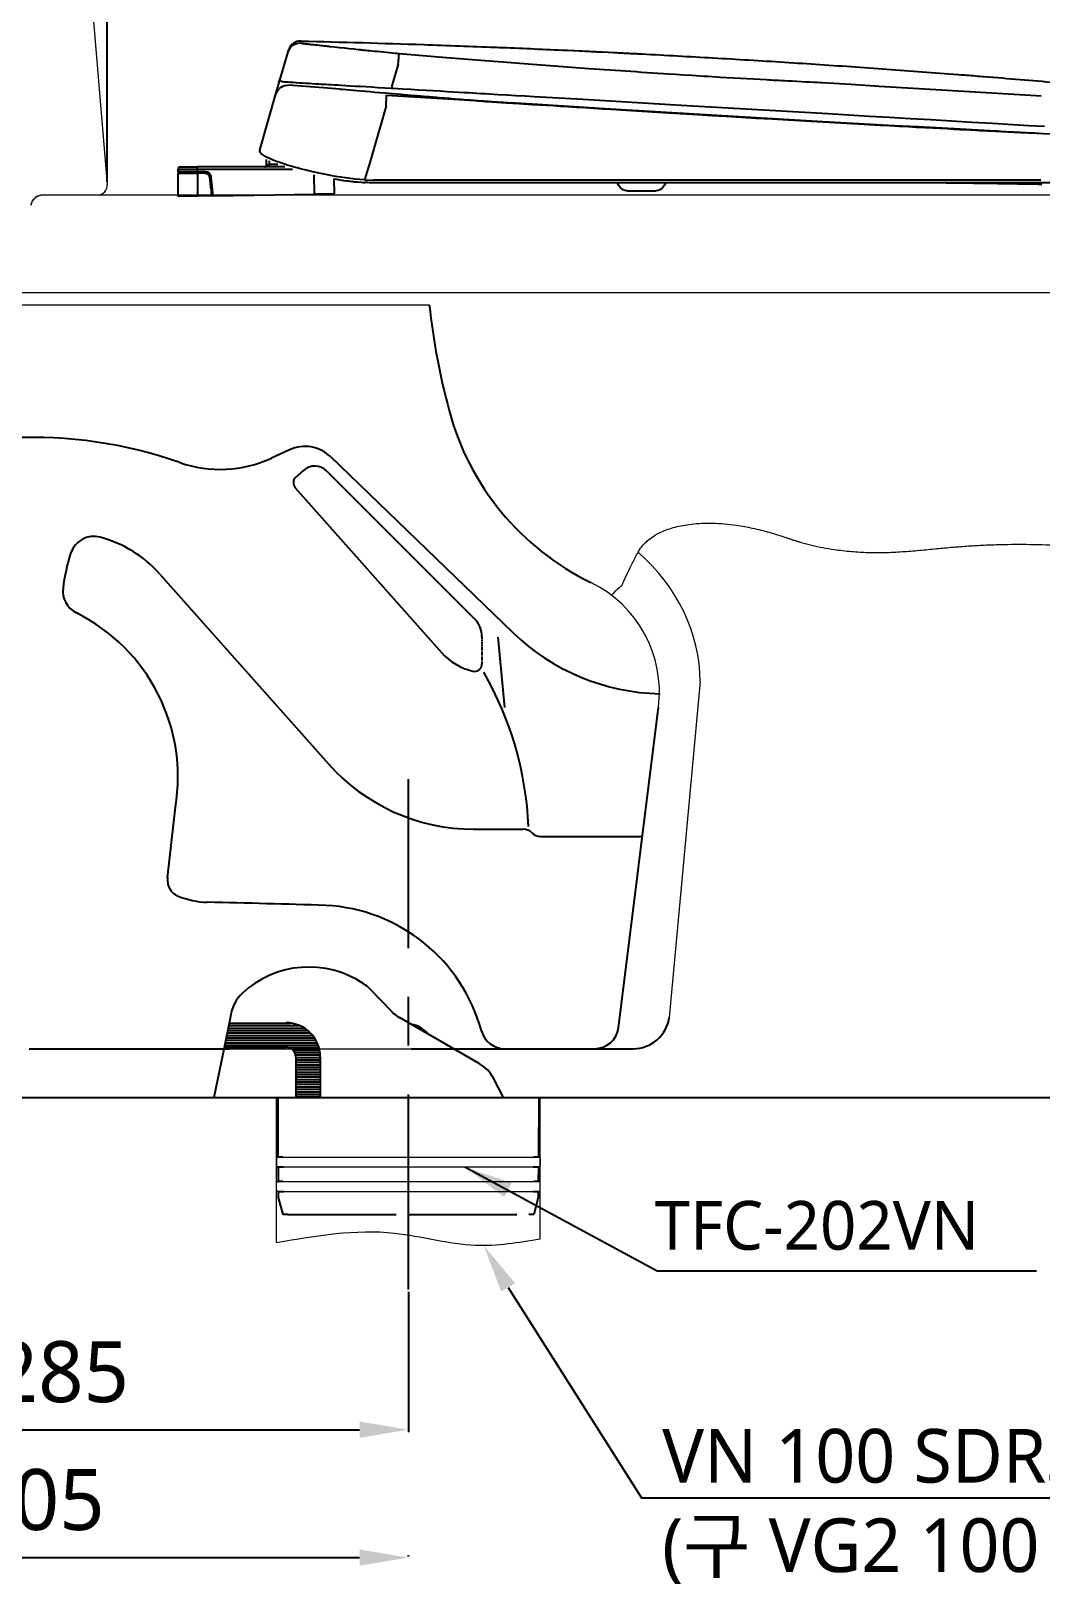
# Model space of a CAD drawing. Header units: millimetres. Extents: x 7763 to 10330, y 539 to 2772.
# Drawn here: x 8065 to 8479, y 539 to 1175 of the extents above; entities that cross this region are included whole.
import ezdxf

# ---------------------------------------------------------------- set-up
doc = ezdxf.new("R2010")
doc.units = ezdxf.units.MM
doc.linetypes.add('CENTER', pattern=[7, 4, -1, 1, -1])
doc.linetypes.add('HIDDEN', pattern=[9.525, 6.35, -3.175])
for name, color, linetype in [('1', 1, 'Continuous'), ('2', 2, 'Continuous'), ('3', 3, 'Continuous'), ('6', 6, 'Continuous'), ('CENTER', 2, 'CENTER')]:
    doc.layers.add(name, color=color, linetype=linetype)
doc.styles.add('GHS', font='romans.shx', dxfattribs={"bigfont": 'whgtxt.shx'})
doc.styles.add('ROMANS', font='NanumGothic.ttf', dxfattribs={"height": 10.144927})
doc.styles.get("Standard").update_dxf_attribs({"font": 'NanumGothic.ttf'})
doc.dimstyles.new('AM_ISO$0', dxfattribs={"dimtxt": 3.5, "dimasz": 2.5, "dimexe": 1, "dimexo": 1, "dimgap": 0.8, "dimtad": 1, "dimdec": 0, "dimlfac": 10, "dimdsep": 46, "dimtxsty": 'Standard', "dimcen": 0, "dimclrd": 256, "dimclre": 256, "dimclrt": 2, "dimadec": 0, "dimazin": 2, "dimtp": 0.1, "dimtm": 0.1, "dimtfac": 0.71, "dimtdec": 0, "dimtmove": 0, "dimatfit": 3, "dimfxl": 0, "dimlwd": -1, "dimlwe": -1, "dimarcsym": 0})
doc.dimstyles.get("Standard").update_dxf_attribs({"dimtxt": 2.7, "dimasz": 2, "dimexe": 2, "dimexo": 1, "dimgap": 1.5, "dimtad": 1, "dimlfac": 10, "dimzin": 0, "dimdsep": 46, "dimtxsty": 'Standard', "dimcen": 0, "dimclrt": 2, "dimadec": 0, "dimazin": 0, "dimtfac": 1, "dimtofl": 0, "dimtmove": 0, "dimatfit": 3, "dimfxl": 0, "dimtolj": 1, "dimtzin": 0, "dimarcsym": 0})

# ---------------------------------------------------------------- blocks, each defined once
blk = doc.blocks.new('*D10')
at = {"color": 3}
for p, q in [((7914.84, 737.21), (7914.84, 548.57)), ((7934.84, 549.57), (8199.84, 549.57)), ((8219.84, 550.07), (8219.84, 550.57))]:
    blk.add_line(p, q, dxfattribs=at)
for points in [[(7934.84, 552.91), (7934.84, 546.24), (7914.84, 549.57)], [(8199.84, 552.91), (8199.84, 546.24), (8219.84, 549.57)]]:
    blk.add_solid(points, dxfattribs=at)
at = {"layer": 'DEFPOINTS', "color": 0}
for p in [(7914.84, 738.21), (8219.84, 549.57), (8219.84, 549.07)]:
    blk.add_point(p, dxfattribs=at)
at = {"color": 2, "insert": (8067.34, 573.2), "char_height": 25, "attachment_point": 5, "style": 'GHS'}
blk.add_mtext('{\\fNanumGothic|b0|i0|c129|p50;305}', dxfattribs=at)
blk = doc.blocks.new('*D13')
at = {"color": 3}
for p, q in [((7934.84, 1067.21), (7934.84, 601.02)), ((8219.84, 658.48), (8219.84, 601.02)), ((7954.84, 602.02), (8199.84, 602.02))]:
    blk.add_line(p, q, dxfattribs=at)
for points in [[(7954.84, 605.35), (7954.84, 598.68), (7934.84, 602.02)], [(8199.84, 605.35), (8199.84, 598.68), (8219.84, 602.02)]]:
    blk.add_solid(points, dxfattribs=at)
at = {"layer": 'DEFPOINTS', "color": 0}
for p in [(7934.84, 1068.21), (8219.84, 659.48), (8219.84, 602.02)]:
    blk.add_point(p, dxfattribs=at)
at = {"color": 2, "insert": (8077.34, 625.63), "char_height": 25, "attachment_point": 5, "style": 'GHS'}
blk.add_mtext('{\\fNanumGothic|b0|i0|c129|p50;285}', dxfattribs=at)
blk = doc.blocks.new('*X2')
at = {"color": 0}
for p, q in [((1041.83, 977), (1066.89, 977)), ((1040.6, 971), (1076.57, 971)), ((1040.8, 972), (1075.83, 972)), ((1041.01, 973), (1074.92, 973)), ((1041.21, 974), (1073.82, 974)), ((1041.42, 975), (1072.42, 975)), ((1041.62, 976), (1070.5, 976)), ((1039.98, 968), (1078.12, 968)), ((1040.19, 969), (1077.7, 969)), ((1040.39, 970), (1077.19, 970)), ((1066, 967), (1078.45, 967)), ((1067.78, 966), (1078.7, 966)), ((1068.53, 965), (1078.87, 965)), ((1068.9, 964), (1078.97, 964)), ((1068.99, 963), (1078.99, 963)), ((1068.99, 962), (1078.99, 962)), ((1068.99, 961), (1078.99, 961)), ((1068.99, 960), (1078.99, 960)), ((1068.99, 959), (1078.99, 959)), ((1068.99, 958), (1078.99, 958)), ((1068.99, 957), (1078.99, 957)), ((1068.99, 956), (1078.99, 956)), ((1068.99, 955), (1078.99, 955)), ((1068.99, 954), (1078.99, 954)), ((1068.99, 953), (1078.99, 953)), ((1068.99, 952), (1078.99, 952)), ((1068.99, 951), (1078.99, 951)), ((1068.99, 950), (1078.99, 950)), ((1068.99, 949), (1078.99, 949)), ((1068.99, 948), (1078.99, 948)), ((1068.99, 947), (1078.99, 947))]:
    blk.add_line(p, q, dxfattribs=at)
blk = doc.blocks.new('*D23')
at = {"color": 3}
for p, q in [((7934.84, 1419.6), (7934.84, 1473.49)), ((7954.84, 1472.49), (8076.36, 1472.49)), ((8096.36, 1113.55), (8096.36, 1473.49))]:
    blk.add_line(p, q, dxfattribs=at)
for points in [[(7954.84, 1475.82), (7954.84, 1469.15), (7934.84, 1472.49)], [(8076.36, 1475.82), (8076.36, 1469.15), (8096.36, 1472.49)]]:
    blk.add_solid(points, dxfattribs=at)
at = {"layer": 'DEFPOINTS', "color": 0}
for p in [(8096.36, 1472.49), (7934.84, 1418.6), (8096.36, 1112.55)]:
    blk.add_point(p, dxfattribs=at)
at = {"color": 2, "insert": (8015.6, 1496.1), "char_height": 25, "attachment_point": 5, "style": 'GHS'}
blk.add_mtext('{\\fNanumGothic|b0|i0|c129|p50;160}', dxfattribs=at)

msp = doc.modelspace()

# ---------------------------------------------------------------- linework, layer by layer
at = {"color": 0, "linetype": 'Continuous', "lineweight": 0}
for p, q in [((8068.24094, 1443.84319), (8096.3581, 1112.54822)), ((8070.03503, 1108.20995), (8081.44499, 1108.20995)), ((8070.03503, 1108.20995), (8629.42581, 1108.20995)), ((8070.03503, 1108.20995), (8629.42581, 1108.20995)), ((7944.94127, 1068.20995), (8634.72251, 1068.20995)), ((7944.94127, 1068.20995), (8634.72251, 1068.20995)), ((7951.73377, 1063.20995), (8228.41146, 1063.20995)), ((8339.54556, 908.75028), (8326.85377, 771.06169)), ((8066.75488, 758.20995), (8266.2371, 758.20995))]:
    msp.add_line(p, q, dxfattribs=at)
at = {"color": 2}
for p, q in [((8166.65539, 1153.71897), (8166.74072, 1154.00703)), ((8166.74072, 1154.00703), (8167.19315, 1155.53441)), ((8167.19315, 1155.53441), (8167.22484, 1155.64138)), ((8167.28836, 1155.85583), (8168.05171, 1158.43285)), ((8158.97705, 1126.5532), (8165.45897, 1149.6799)), ((8162.7218, 1122.2483), (8162.69469, 1120.6953)), ((8166.35998, 1120.6953), (8162.69469, 1120.6953)), ((8125.40796, 1118.21302), (8125.40796, 1118.73273)), ((8125.40796, 1117.71277), (8125.40796, 1118.21302)), ((8133.40784, 1117.71277), (8125.40796, 1117.71277)), ((8125.40796, 1117.00405), (8125.40796, 1117.16137)), ((8125.40796, 1107.59564), (8125.40796, 1117.00405)), ((8125.90801, 1117.66137), (8133.40898, 1117.66137)), ((8126.40802, 1119.71277), (8133.40743, 1119.71277)), ((8133.25159, 1117.66137), (8133.24458, 1117.66137)), ((8134.32515, 1117.66137), (8133.25159, 1117.66137)), ((8136.41752, 1117.17009), (8133.40552, 1117.17009)), ((8169.15691, 1119.71277), (8133.40743, 1119.71277)), ((8133.40784, 1117.71277), (8133.40796, 1118.73022)), ((8133.40784, 1117.71277), (8136.51103, 1117.71277)), ((8133.40793, 1118.73022), (8172.32044, 1118.73022)), ((8135.24679, 1117.66137), (8133.40898, 1117.66137)), ((8134.90796, 1117.71277), (8134.90796, 1117.66136)), ((8136.41765, 1117.66137), (8135.24679, 1117.66137)), ((8136.10796, 1117.66137), (8136.10796, 1117.71277)), ((8136.41766, 1117.66137), (8136.41748, 1117.17009)), ((8138.931, 1110.38927), (8138.40654, 1115.37912)), ((8138.90395, 1115.42269), (8139.43069, 1110.4111)), ((8139.79897, 1107.84688), (8138.99732, 1115.47407)), ((8189.30104, 1114.8379), (8189.40796, 1108.71277)), ((8390.03178, 1114.3173), (8205.63926, 1114.3173)), ((8479.24407, 1114.3173), (8390.03178, 1114.3173)), ((8133.40556, 1107.73524), (8125.40796, 1107.59565)), ((8138.97563, 1107.83247), (8133.40556, 1107.73524)), ((8138.931, 1110.38927), (8138.97563, 1107.83247)), ((8139.47555, 1107.8412), (8138.97563, 1107.83247)), ((8139.43069, 1110.4111), (8139.47555, 1107.8412)), ((8139.47555, 1107.8412), (8139.79897, 1107.84684)), ((8139.79897, 1107.84684), (8181.40451, 1108.57307)), ((8189.40796, 1108.71277), (8181.40451, 1108.57307)), ((8389.95373, 1113.21277), (8205.61733, 1113.21277)), ((8478.97154, 1113.21277), (8389.95373, 1113.21277)), ((8592.73424, 1113.21277), (8478.97154, 1113.21277))]:
    msp.add_line(p, q, dxfattribs=at)
at = {"color": 0}
for p, q in [((8171.14278, 1003.73712), (8163.68836, 1000.29118)), ((8187.84824, 1000.91977), (8262.65465, 928.79337)), ((8186.39133, 995.02608), (8247.0706, 934.25191)), ((8173.42699, 988.19225), (8233.38049, 920.66296)), ((8117.977, 952.74486), (8186.91413, 875.09675)), ((8256.53429, 926.88676), (8259.24043, 898.03336)), ((8306.02553, 766.77778), (8322.39735, 898.20588)), ((8121.09279, 828.19524), (8124.29626, 857.21308)), ((8246.73878, 848.20995), (8266.93844, 848.20995)), ((8274.07987, 845.20995), (8315.79572, 845.20995)), ((8212.87055, 773.54919), (8204.01426, 782.72159)), ((8147.16372, 772.8687), (8146.44023, 769.33815)), ((8248.92801, 752.08413), (8216.18109, 770.96412)), ((8146.44023, 769.33815), (8144.38368, 759.30253)), ((8064.3185, 758.20995), (8146.35886, 758.20995)), ((8144.38368, 759.30253), (8140.0613, 738.20995)), ((8144.38368, 758.78371), (8169.66158, 758.78371)), ((8146.44023, 758.80157), (8169.66158, 758.80157)), ((8221.0735, 758.20995), (8312.00841, 758.20995)), ((8173.67583, 754.76946), (8173.67583, 738.22772)), ((8183.71145, 754.76946), (8183.71145, 738.22772)), ((8258.85277, 738.22772), (8254.72786, 746.05855))]:
    msp.add_line(p, q, dxfattribs=at)
at = {"color": 0, "linetype": 'CENTER', "ltscale": 0.3}
msp.add_line((8249.994, 927.18637), (8249.994, 915.87562), dxfattribs=at)
at = {"color": 3, "linetype": 'Continuous', "lineweight": 0}
for p, q in [((8165.82897, 678.78783), (8165.82897, 738.20995)), ((8273.85042, 680.28036), (8273.85042, 738.20995))]:
    msp.add_line(p, q, dxfattribs=at)
at = {"color": 2, "linetype": 'HIDDEN', "ltscale": 7}
for p, q in [((8166.51469, 713.70995), (8166.40333, 738.20995)), ((8273.27606, 738.20995), (8273.16469, 713.70995)), ((8168.33969, 713.70995), (8166.51469, 713.70995)), ((8273.16469, 713.70995), (8271.33969, 713.70995)), ((8166.53288, 709.70995), (8168.63969, 709.70995)), ((8166.56015, 703.70995), (8166.53288, 709.70995)), ((8271.03969, 709.70995), (8273.14651, 709.70995)), ((8273.14651, 709.70995), (8273.11924, 703.70995)), ((8168.33969, 703.70995), (8166.32897, 703.70995)), ((8273.35042, 703.70995), (8271.33969, 703.70995)), ((8166.32897, 699.70995), (8168.63969, 699.70995)), ((8166.58969, 697.20995), (8166.57833, 699.70995)), ((8168.43969, 690.20995), (8166.58969, 697.20995)), ((8271.03969, 699.70995), (8273.35042, 699.70995)), ((8273.08969, 697.20995), (8271.23969, 690.20995)), ((8273.10106, 699.70995), (8273.08969, 697.20995)), ((8170.43969, 690.20995), (8168.43969, 690.20995)), ((8170.43969, 690.20995), (8219.83969, 690.20995)), ((8219.83969, 690.20995), (8269.23969, 690.20995)), ((8271.23969, 690.20995), (8269.23969, 690.20995))]:
    msp.add_line(p, q, dxfattribs=at)
at = {"color": 2, "linetype": 'Continuous', "lineweight": 0}
for p, q in [((8165.82897, 713.20995), (8165.82897, 710.20995)), ((8273.85042, 713.20995), (8273.85042, 710.20995))]:
    msp.add_line(p, q, dxfattribs=at)
at = {"color": 2, "linetype": 'HIDDEN', "lineweight": 0, "ltscale": 7}
for p, q in [((8166.51469, 713.70995), (8166.32897, 713.70995)), ((8166.53288, 709.70995), (8166.32897, 709.70995))]:
    msp.add_line(p, q, dxfattribs=at)
at = {"color": 2, "linetype": 'Continuous', "lineweight": 0, "ltscale": 7}
for p, q in [((8166.51469, 713.70995), (8273.35042, 713.70995)), ((8166.53288, 709.70995), (8273.35042, 709.70995)), ((8168.33969, 703.70995), (8271.33969, 703.70995)), ((8168.63969, 699.70995), (8271.03969, 699.70995))]:
    msp.add_line(p, q, dxfattribs=at)
at = {"color": 2}
for points in [[(8167.2502, 1155.72659), (8170.57146, 1166.93897)], [(8170.57135, 1166.939), (8170.68507, 1167.32295), (8170.75301, 1167.55231)], [(8170.57135, 1166.939), (8170.58028, 1166.9688)], [(8170.61219, 1166.92966), (8170.57146, 1166.93897)], [(8170.58028, 1166.9688), (8170.87447, 1167.71685), (8171.30282, 1168.43341), (8171.41993, 1168.59007)], [(8170.61434, 1166.93629), (8170.62808, 1166.98251), (8170.77158, 1167.39591), (8170.93873, 1167.77664), (8171.12274, 1168.12158), (8171.31712, 1168.42924), (8171.51602, 1168.69959), (8171.71459, 1168.93374), (8171.75793, 1168.98067)], [(8171.41993, 1168.59007), (8171.75628, 1168.97905)], [(8171.75628, 1168.97905), (8171.84443, 1169.0687), (8172.48423, 1169.60501), (8173.20435, 1170.02739), (8173.98474, 1170.32406), (8174.80362, 1170.48675), (8175.63816, 1170.51093)], [(8175.63817, 1170.51103), (8175.72649, 1170.46962), (8175.99242, 1170.41669), (8176.43506, 1170.35135), (8176.94167, 1170.28625), (8177.56967, 1170.21129), (8178.22102, 1170.13686), (8178.2998, 1170.128), (8178.37972, 1170.11903), (8178.46077, 1170.10997), (8178.54295, 1170.1008), (8178.62626, 1170.09153), (8178.71069, 1170.08215), (8178.79624, 1170.07267), (8178.96592, 1170.05388), (8179.20416, 1170.02754), (8179.51743, 1169.99304), (8179.91385, 1169.94956), (8180.38165, 1169.89846), (8180.94485, 1169.83716), (8181.61433, 1169.76452), (8182.40189, 1169.67925), (8183.19992, 1169.59294), (8183.95657, 1169.51115), (8184.67291, 1169.43369), (8185.35748, 1169.35963), (8185.98255, 1169.292), (8186.54125, 1169.23155), (8186.71341, 1169.21292), (8186.87718, 1169.19521), (8187.03239, 1169.17842), (8187.17886, 1169.16258), (8187.31644, 1169.1477), (8187.44497, 1169.1338), (8187.56434, 1169.1209), (8189.49994, 1168.91177), (8191.54859, 1168.69071), (8193.70046, 1168.4594), (8195.58048, 1168.25849), (8197.52022, 1168.05273), (8199.27148, 1167.86868), (8199.47043, 1167.8479), (8199.66984, 1167.82708), (8199.8697, 1167.80625), (8200.07, 1167.7854), (8200.27074, 1167.76453), (8200.47191, 1167.74365), (8200.67351, 1167.72275), (8201.08255, 1167.68039), (8201.63865, 1167.62293), (8202.34414, 1167.55033), (8203.20172, 1167.46258), (8203.99928, 1167.3815), (8204.89762, 1167.29084), (8205.89825, 1167.19074), (8207.00251, 1167.08142), (8208.21156, 1166.96321), (8209.63457, 1166.82622), (8210.93455, 1166.70324), (8212.10815, 1166.5941), (8213.15297, 1166.49851), (8214.34308, 1166.39154), (8215.29927, 1166.30714), (8216.02062, 1166.24445)], [(8215.71351, 1161.79416), (8215.7809, 1162.60672), (8215.84579, 1163.41828), (8215.90461, 1164.18807), (8215.95395, 1164.87408), (8215.99108, 1165.43986), (8216.01449, 1165.86073), (8216.02405, 1166.12714), (8216.02089, 1166.24442)], [(8216.02062, 1166.24444), (8235.46308, 1164.60115), (8254.90842, 1163.02872), (8274.35589, 1161.52921), (8293.80457, 1160.1019), (8313.25093, 1158.74864), (8315.48642, 1158.59824), (8317.72178, 1158.44897), (8319.95698, 1158.30085), (8322.19204, 1158.15391), (8324.42694, 1158.00815), (8326.31521, 1157.88589), (8329.42088, 1157.68649), (8332.73241, 1157.47627), (8336.24976, 1157.25581), (8337.82021, 1157.15833), (8339.42846, 1157.05914), (8341.07451, 1156.95828), (8342.75836, 1156.8558), (8344.48003, 1156.75177), (8346.23877, 1156.64626), (8347.74494, 1156.55655), (8356.02884, 1156.07379), (8366.57266, 1155.48556), (8367.75619, 1155.4213), (8368.66057, 1155.37245), (8369.5859, 1155.32276), (8370.59054, 1155.26912), (8371.6745, 1155.21159), (8372.83776, 1155.15021), (8374.08033, 1155.08506), (8375.63023, 1155.00434), (8377.28802, 1154.91868), (8379.08793, 1154.82646), (8381.03415, 1154.72762), (8382.80714, 1154.63835), (8384.40693, 1154.55845), (8386.07015, 1154.47605), (8387.49308, 1154.40607), (8388.67594, 1154.34826), (8389.61895, 1154.30238)], [(8284.61641, 1167.52374), (8286.47007, 1167.43878)], [(8284.63424, 1167.52293), (8287.96594, 1167.36972), (8291.11039, 1167.22308), (8294.0671, 1167.08337), (8296.83565, 1166.95097), (8299.41564, 1166.8262), (8301.80673, 1166.70938), (8304.00864, 1166.6008), (8306.0211, 1166.50072), (8307.84392, 1166.40938), (8309.47693, 1166.32699), (8310.92002, 1166.25374), (8312.1731, 1166.18978)], [(8215.71386, 1161.79412), (8213.05672, 1152.95185)], [(8165.45897, 1149.6799), (8165.61845, 1150.21833), (8165.77872, 1150.75938), (8165.93976, 1151.30304), (8166.10158, 1151.84933), (8166.2627, 1152.39328), (8166.41596, 1152.91065), (8166.56106, 1153.40051), (8166.67592, 1153.78827)], [(8165.90659, 1150.43138), (8165.92093, 1150.46641), (8166.3909, 1151.22946), (8166.97625, 1151.8839), (8167.65181, 1152.41589), (8168.39183, 1152.81699), (8169.17098, 1153.08384), (8169.96521, 1153.21764), (8170.75245, 1153.22353)], [(8167.20175, 1155.52178), (8167.21462, 1155.58401), (8167.24903, 1155.72293)], [(8167.87762, 1154.57308), (8167.58494, 1154.7875), (8167.38783, 1155.05084), (8167.2805, 1155.38643), (8167.30413, 1155.75541)], [(8212.97455, 1151.85614), (8210.14925, 1152.02113), (8207.44868, 1152.17884), (8204.8807, 1152.32881), (8202.45107, 1152.4707), (8200.16355, 1152.60428), (8198.02016, 1152.72946), (8196.02133, 1152.84618), (8194.16616, 1152.95452), (8192.4526, 1153.05459), (8190.87768, 1153.14657), (8189.43765, 1153.23066), (8188.12826, 1153.30713), (8186.94481, 1153.37624), (8185.88243, 1153.43829), (8184.93614, 1153.49355), (8184.03897, 1153.54608), (8182.9262, 1153.61172), (8181.72687, 1153.68297), (8180.45416, 1153.7591), (8179.12342, 1153.83925), (8177.75244, 1153.92244), (8176.36159, 1154.00754), (8174.97399, 1154.09329), (8173.78285, 1154.16774), (8172.63322, 1154.24055), (8171.54597, 1154.31056), (8170.54354, 1154.37656), (8169.81869, 1154.42558), (8169.17624, 1154.47048), (8168.62947, 1154.51053), (8168.19198, 1154.54499), (8167.87762, 1154.57308)], [(8191.68448, 1151.60497), (8185.04877, 1152.14616), (8170.75245, 1153.22353)], [(8213.05133, 1152.93562), (8213.03814, 1152.70975), (8213.02504, 1152.50024), (8213.00222, 1152.1691), (8212.99199, 1152.03744), (8212.98231, 1151.92699), (8212.97419, 1151.85341), (8212.97418, 1151.85337)], [(8389.61896, 1154.30251), (8401.28734, 1153.55628), (8412.94015, 1152.85942), (8424.55964, 1152.16985), (8436.13221, 1151.48242), (8447.6495, 1150.79723), (8459.10712, 1150.11439), (8470.49841, 1149.43442), (8479.35574, 1148.905)], [(8445.24324, 1157.60024), (8446.59642, 1157.49456), (8448.0781, 1157.37841), (8449.68807, 1157.25171), (8451.42608, 1157.11436), (8453.29183, 1156.96626), (8455.28499, 1156.80729), (8457.40521, 1156.6373), (8459.65214, 1156.45615)], [(8165.45897, 1149.6799), (8165.84895, 1150.33284), (8165.91119, 1150.43925)], [(8191.68614, 1151.60482), (8192.77752, 1151.51312), (8194.33372, 1151.38226), (8195.84012, 1151.25546), (8197.29017, 1151.13328), (8198.67779, 1151.01624), (8200.46683, 1150.86515), (8202.30265, 1150.70989), (8204.19259, 1150.54981), (8206.13896, 1150.3847), (8208.15296, 1150.21365), (8210.26319, 1150.03427), (8211.76712, 1149.90637), (8213.35618, 1149.77121), (8214.97059, 1149.63387), (8216.61658, 1149.4938), (8217.98714, 1149.37712), (8219.43815, 1149.25354), (8220.89187, 1149.12967), (8222.2287, 1149.01571), (8223.10968, 1148.9406), (8223.88479, 1148.87451), (8224.553, 1148.81754), (8225.23365, 1148.75951), (8226.00451, 1148.69381), (8226.85579, 1148.62128), (8227.67258, 1148.55172), (8228.18823, 1148.50785), (8228.60619, 1148.47232), (8228.92663, 1148.44513), (8229.23019, 1148.41945), (8229.54255, 1148.39311), (8229.83004, 1148.36894), (8230.07442, 1148.34843), (8230.3051, 1148.32912), (8230.82525, 1148.28567), (8231.50199, 1148.22936), (8232.4163, 1148.15362), (8233.49699, 1148.06453), (8234.63235, 1147.97141), (8235.67486, 1147.88631), (8236.53602, 1147.81632), (8237.61893, 1147.72874), (8238.94784, 1147.62199), (8240.11357, 1147.52907), (8241.31631, 1147.43397), (8242.67147, 1147.32783), (8243.95894, 1147.22809), (8245.15356, 1147.13657), (8245.84702, 1147.08394), (8246.51023, 1147.03396), (8247.13283, 1146.98738), (8247.72957, 1146.94304), (8248.40672, 1146.89311), (8249.12274, 1146.84076), (8249.85076, 1146.788), (8250.56216, 1146.73689), (8251.19032, 1146.69213), (8251.86017, 1146.64478), (8252.5339, 1146.59755), (8253.23106, 1146.54908), (8254.07771, 1146.49076), (8254.9925, 1146.42842), (8255.86883, 1146.36932), (8256.5781, 1146.32194), (8257.28647, 1146.275), (8257.94691, 1146.23158), (8258.73143, 1146.18042), (8259.61008, 1146.12366), (8260.44748, 1146.07009), (8261.07694, 1146.03014)], [(8210.70139, 1144.6963), (8210.74962, 1145.53587), (8210.79488, 1146.3716), (8210.83442, 1147.15897), (8210.86577, 1147.85294), (8210.88715, 1148.41579), (8210.89784, 1148.82366), (8210.89821, 1149.06963), (8210.88953, 1149.16255)], [(8210.88954, 1149.16255), (8240.73482, 1147.30938), (8247.1194, 1146.90803)], [(8212.97418, 1151.85381), (8212.97415, 1151.85359), (8212.96845, 1151.82666)], [(8480.72296, 1136.21764), (8474.23541, 1136.59651), (8467.71403, 1136.97735), (8459.3481, 1137.46591), (8450.94748, 1137.9565), (8442.5145, 1138.44897), (8434.04971, 1138.94331), (8425.55662, 1139.4393), (8417.1908, 1139.92785), (8408.8038, 1140.41764), (8400.39884, 1140.90848), (8391.97925, 1141.40018), (8379.93453, 1142.10358), (8367.88332, 1142.80736), (8355.83048, 1143.51123), (8343.77541, 1144.21523), (8331.7175, 1144.9194), (8311.61503, 1146.09336), (8291.50653, 1147.26768), (8271.39294, 1148.44229), (8267.67544, 1148.65939), (8263.95778, 1148.8765), (8260.25732, 1149.0926), (8256.67596, 1149.30175), (8254.85419, 1149.40814), (8253.06968, 1149.51235), (8251.32242, 1149.61439), (8249.61242, 1149.71425), (8247.93969, 1149.81194), (8246.23961, 1149.91122), (8244.56931, 1150.00876), (8242.68405, 1150.11886), (8240.5838, 1150.24151), (8238.26856, 1150.37672), (8235.73833, 1150.52448), (8232.99308, 1150.6848), (8230.0328, 1150.85768), (8227.13032, 1151.02718), (8224.04714, 1151.20724), (8220.78325, 1151.39784), (8217.33866, 1151.599), (8213.71334, 1151.81072), (8212.98835, 1151.85306)], [(8247.08103, 1146.91061), (8247.61488, 1146.87056), (8248.2922, 1146.81252), (8249.16142, 1146.73789), (8250.19052, 1146.65471), (8251.37968, 1146.56699), (8252.72901, 1146.47726), (8254.17614, 1146.38659), (8259.96929, 1146.02382), (8265.28431, 1145.69114), (8270.73379, 1145.35022), (8273.56592, 1145.17312), (8276.43302, 1144.9939), (8279.3351, 1144.81257), (8282.28446, 1144.62838), (8285.42777, 1144.43224), (8288.80768, 1144.22153), (8292.42413, 1143.99631), (8295.82966, 1143.78449), (8299.42121, 1143.56138), (8303.19876, 1143.32708), (8307.16227, 1143.08168), (8311.3117, 1142.82529), (8315.64702, 1142.55805), (8319.90482, 1142.29628), (8324.32779, 1142.02515), (8328.91591, 1141.74483), (8333.66913, 1141.45552), (8338.5874, 1141.15745), (8344.27142, 1140.81475), (8350.16095, 1140.46187), (8356.25592, 1140.09925), (8362.55631, 1139.7274), (8369.06207, 1139.3469), (8375.77323, 1138.95826), (8382.68972, 1138.56201), (8389.81143, 1138.15866)], [(8247.1194, 1146.90803), (8261.55899, 1145.99972)], [(8261.07694, 1146.03014), (8261.08429, 1146.02967), (8261.55917, 1145.99972)], [(8389.74495, 1138.21274), (8359.96971, 1139.9262), (8330.18165, 1141.71987), (8300.37936, 1143.56445), (8270.56314, 1145.43359), (8261.55911, 1145.99972)], [(8210.70138, 1144.69631), (8208.48432, 1137.13606), (8206.30123, 1129.56307), (8204.1087, 1121.95117), (8201.89788, 1114.41922)], [(8461.53498, 1134.35087), (8458.30487, 1134.52034), (8448.51386, 1135.03506), (8438.67965, 1135.55448), (8428.80721, 1136.07944), (8419.07857, 1136.60131), (8409.32236, 1137.13027), (8399.54322, 1137.66719), (8389.74495, 1138.21274)], [(8389.81126, 1138.15905), (8394.84813, 1137.87724), (8399.70021, 1137.6072), (8404.36794, 1137.34908), (8408.85146, 1137.10256), (8413.15087, 1136.86734), (8417.19446, 1136.64709), (8421.06087, 1136.43731), (8424.75042, 1136.23784), (8428.26345, 1136.0485), (8431.66663, 1135.86559), (8434.88686, 1135.69294), (8437.92461, 1135.53042), (8440.78037, 1135.37792), (8443.45463, 1135.23534), (8445.94789, 1135.1026), (8448.26064, 1134.97962), (8450.39336, 1134.86633), (8452.34652, 1134.76267), (8454.12058, 1134.6686), (8455.72285, 1134.58381), (8457.31691, 1134.50239), (8458.97154, 1134.42164), (8460.68625, 1134.34103), (8463.14115, 1134.22875), (8465.7073, 1134.11178), (8468.3833, 1133.98585), (8470.94239, 1133.85766)], [(8461.5292, 1134.35117), (8468.22136, 1134.00025), (8470.95176, 1133.85704)], [(8461.54175, 1134.35051), (8461.99641, 1134.3267), (8462.07721, 1134.32248)], [(8462.07721, 1134.32248), (8462.54134, 1134.29826), (8463.00831, 1134.27397), (8463.65409, 1134.2405), (8464.2206, 1134.21125), (8464.85087, 1134.17882), (8465.82585, 1134.12892), (8466.88142, 1134.07521), (8467.93843, 1134.02176), (8468.95963, 1133.97042), (8469.49062, 1133.94383), (8469.98232, 1133.91928), (8470.45547, 1133.89572), (8471.01356, 1133.868), (8471.67059, 1133.83546), (8472.42615, 1133.79818), (8473.22411, 1133.75894), (8473.98274, 1133.72178), (8474.60847, 1133.69122), (8475.16536, 1133.6641), (8475.77464, 1133.6345), (8476.43902, 1133.60231), (8478.1983, 1133.51751), (8479.61947, 1133.44944)], [(8470.95176, 1133.85704), (8477.738, 1133.50062)], [(8477.738, 1133.50062), (8488.2611, 1132.94719), (8498.63601, 1132.40142), (8508.84203, 1131.86391), (8518.85886, 1131.33663), (8528.66695, 1130.82169), (8538.24749, 1130.32031), (8547.58179, 1129.83338), (8556.65146, 1129.36135), (8565.43824, 1128.9042), (8573.92397, 1128.4619), (8582.09108, 1128.03411), (8589.92365, 1127.6191)], [(8158.87166, 1125.99736), (8158.87616, 1126.19883)], [(8201.89788, 1114.41922), (8198.03008, 1114.73724), (8194.06061, 1115.20966), (8190.02414, 1115.82197), (8185.96324, 1116.5577), (8183.26715, 1117.10774), (8180.59973, 1117.69859), (8177.97973, 1118.32404), (8176.69382, 1118.64772), (8175.42752, 1118.9776), (8174.18361, 1119.31282), (8172.96497, 1119.65253), (8171.77454, 1119.99586), (8170.61538, 1120.34193), (8167.89256, 1121.21499), (8165.41639, 1122.10531), (8164.15989, 1122.60528), (8163.0107, 1123.10263), (8162.79854, 1123.19977), (8162.59104, 1123.29668), (8162.3883, 1123.39334), (8162.19038, 1123.48972), (8161.99738, 1123.58581), (8161.8094, 1123.68159), (8161.6265, 1123.77703), (8161.44879, 1123.87211), (8161.18561, 1124.0205), (8160.83075, 1124.23292), (8160.41053, 1124.50085), (8159.95998, 1124.81315), (8159.5232, 1125.15618), (8159.15358, 1125.5139), (8158.91391, 1125.86811), (8158.87166, 1125.99736)], [(8158.95699, 1126.48325), (8158.94927, 1126.45631), (8158.9216, 1126.35983), (8158.87549, 1126.19902)], [(8158.95866, 1126.48907), (8158.97705, 1126.5532)], [(8161.17096, 1119.77797), (8161.3925, 1119.92797), (8161.57325, 1120.15465), (8161.68285, 1120.4255), (8161.71333, 1120.7007)], [(8161.69486, 1120.69532), (8161.73108, 1122.77041)], [(8161.69486, 1120.69532), (8161.71336, 1120.69243)], [(8161.71336, 1120.69243), (8161.77092, 1120.69038), (8161.98767, 1120.68883), (8162.31206, 1120.69037), (8162.69469, 1120.6953)], [(8162.69471, 1119.72973), (8162.69471, 1119.78723), (8162.69471, 1119.99952), (8162.69471, 1120.31802), (8162.69471, 1120.6953)], [(8126.40796, 1119.71277), (8126.02527, 1119.63665), (8125.70085, 1119.41988), (8125.48408, 1119.09545), (8125.40796, 1118.71277)], [(8125.40796, 1118.71277), (8125.40796, 1118.71277), (8125.40796, 1118.71277), (8125.40796, 1118.71277), (8125.46792, 1118.71494), (8125.61641, 1118.71679), (8125.81108, 1118.71827), (8126.01661, 1118.71945), (8126.21631, 1118.72042), (8126.43645, 1118.72134), (8126.67426, 1118.72221), (8126.92709, 1118.72302), (8127.1924, 1118.72377), (8127.46776, 1118.72446), (8127.75089, 1118.72511), (8128.15275, 1118.72594), (8128.57563, 1118.72672), (8129.01695, 1118.72744), (8129.70787, 1118.72837), (8130.42593, 1118.72911), (8131.41119, 1118.72978), (8132.41104, 1118.73013), (8133.40793, 1118.73022)], [(8125.40796, 1117.71277), (8125.40796, 1118.71277)], [(8125.90798, 1117.66137), (8125.71663, 1117.62331), (8125.55441, 1117.51493), (8125.44602, 1117.35271), (8125.40796, 1117.16137)], [(8125.40796, 1117.16137), (8125.42867, 1117.16201), (8125.48474, 1117.16262), (8125.56751, 1117.16317), (8125.669, 1117.16364), (8125.78196, 1117.16405), (8125.8999, 1117.16439), (8126.01711, 1117.16471), (8126.38006, 1117.16555), (8126.7992, 1117.16631), (8127.26042, 1117.16696), (8127.7507, 1117.16754), (8128.36131, 1117.16817), (8129.01627, 1117.16875), (8129.70691, 1117.16924), (8130.42467, 1117.16962), (8131.40954, 1117.16994), (8132.409, 1117.17007), (8133.40552, 1117.17009)], [(8125.40796, 1107.59565), (8125.40796, 1117.16137)], [(8133.40551, 1117.17009), (8133.40553, 1117.35872), (8133.40557, 1117.51797), (8133.40563, 1117.62412), (8133.4057, 1117.66137)], [(8133.40552, 1117.17009), (8133.40556, 1107.73524)], [(8133.40793, 1118.73022), (8133.40795, 1119.1075), (8133.40797, 1119.42601), (8133.40799, 1119.6383), (8133.40801, 1119.71277)], [(8136.41765, 1117.66137), (8136.61358, 1117.65367)], [(8136.61358, 1117.65367), (8136.78704, 1117.63391), (8137.17217, 1117.54477), (8137.5607, 1117.38473), (8137.93685, 1117.14681), (8138.28159, 1116.82743), (8138.57321, 1116.42772), (8138.78843, 1115.95475), (8138.90394, 1115.42269)], [(8138.40653, 1115.37917), (8138.59667, 1115.39848), (8138.75793, 1115.41352), (8138.86583, 1115.42202), (8138.90395, 1115.42268)], [(8160.88459, 1119.7309), (8160.69502, 1119.71277)], [(8160.87886, 1119.72982), (8160.99465, 1119.74964), (8161.17096, 1119.77797)], [(8162.69471, 1119.71277), (8162.69471, 1119.72973)], [(8181.40451, 1108.57304), (8181.27273, 1116.43782)], [(8189.29326, 1114.81316), (8190.39017, 1114.62673), (8193.18659, 1114.19322), (8196.03327, 1113.82001), (8198.91721, 1113.52227), (8199.66568, 1113.4597)], [(8201.89788, 1114.41925), (8205.63926, 1114.3173)], [(8194.86194, 1113.99336), (8195.34121, 1113.93013), (8195.97039, 1113.85057), (8196.67077, 1113.76673), (8197.27578, 1113.69844), (8197.79915, 1113.64256), (8198.24014, 1113.59782), (8198.80546, 1113.54369), (8200.54276, 1113.40092), (8201.83985, 1113.31889)], [(8201.23657, 1113.34981), (8201.38282, 1113.34111)], [(8201.38282, 1113.34111), (8201.82421, 1113.31652)], [(8205.61733, 1113.21277), (8201.82417, 1113.31576)], [(8201.98354, 1113.31117), (8202.07086, 1113.30661)], [(8306.72457, 1111.24633), (8306.15008, 1112.0209), (8305.5438, 1113.05995), (8305.46747, 1113.21034)], [(8309.38051, 1109.83407), (8308.6213, 1109.98814), (8307.89661, 1110.29074), (8307.24833, 1110.72635), (8306.70902, 1111.26508)], [(8310.61348, 1109.81277), (8310.02862, 1109.8151), (8309.61373, 1109.82218), (8309.38051, 1109.83407)], [(8321.51315, 1109.83407), (8321.27993, 1109.82218), (8320.86505, 1109.8151), (8320.28018, 1109.81277)], [(8324.18464, 1111.26508), (8323.64534, 1110.72635), (8322.99706, 1110.29074), (8322.27236, 1109.98814), (8321.51315, 1109.83407)], [(8325.42619, 1113.21034), (8325.34986, 1113.05995), (8324.74359, 1112.0209), (8324.16909, 1111.24633)], [(8440.43105, 1113.21287), (8441.16796, 1113.20429), (8442.48272, 1113.18865), (8443.82833, 1113.17226), (8447.80252, 1113.12253), (8451.56238, 1113.07514), (8455.10955, 1113.03052), (8458.4458, 1112.98783), (8461.57162, 1112.94617), (8464.43729, 1112.90575), (8467.10115, 1112.86571), (8469.56391, 1112.82614), (8471.8265, 1112.78766), (8474.15624, 1112.7467), (8476.23046, 1112.70973), (8478.05015, 1112.67725), (8479.61617, 1112.64942)]]:
    msp.add_lwpolyline(points, dxfattribs=at)
for centre, radius, start, end in [((8175.59886, 1166.30694), 5, 88.5952943, 163.49998479), ((8136.51101, 1115.21277), 2.5, 5.99942089, 89.99999565)]:
    msp.add_arc(centre, radius, start, end, dxfattribs=at)
at = {"color": 0, "linetype": 'Continuous', "lineweight": 0}
for centre, radius, start, end in [((8070.03503, 1103.20995), 5, 90, 170), ((8070.03503, 1103.20995), 5, 90, 170), ((8092.37243, 1112.20995), 4, 270, 4.85109589), ((8272.78083, 904.38654), 50, 352.89931793, 64.05148905)]:
    msp.add_arc(centre, radius, start, end, dxfattribs=at)
at = {"color": 0}
for centre, radius, start, end in [((8520.27442, 1095.36556), 293.62896, 186.28712851, 194.90474287), ((8342.79095, 1048.25656), 110, 194.97089924, 244.05148905), ((8065.66304, 826.33082), 182.48336, 70.64618496, 114.75387876), ((8142.70819, 1045.67656), 50, 250.64618496, 294.8095433), ((8177.43683, 990.1215), 15, 46.04494581, 114.8095433), ((8249.994, 913.20995), 110, 131.72799037, 133.99638886), ((8181.43772, 990.08021), 7, 44.95522625, 131.72799037), ((8175.67041, 990.184), 3, 133.99638886, 221.59914106), ((8090.85007, 958.20995), 10, 75.13237106, 162.52343792), ((8080.5866, 919.54911), 50, 41.59914106, 75.13237106), ((8157.61887, 937.18786), 80, 162.52343792, 172.93507279), ((8088.15035, 945.79744), 10, 172.93507279, 243.58630341), ((8050.33816, 869.67098), 75, 350.43854687, 63.58630341), ((8239.994, 927.18637), 10, 0, 44.95522625), ((8324.77373, 993.22063), 89.49665, 226.04494581, 268.919906), ((8251.99635, 937.19039), 24.8939, 221.59914106, 256.79233828), ((8246.994, 915.87562), 3, 256.79233828, 0), ((8129.27934, 843.02262), 139.97879, 2.55776518, 29.81996016), ((8246.73878, 928.20995), 80, 221.59914106, 270), ((8266.93844, 843.20995), 5, 44.427004, 90), ((8274.07987, 850.20995), 5, 224.427004, 270), ((8128.0288, 827.25094), 7, 172.24715419, 247.91056481), ((8138.5583, 853.19568), 35, 247.91056481, 268.04438182), ((8050.55116, -3496.60003), 4315.68933, 88.2011051, 88.84738234), ((8182.30028, 747.06166), 70, 15.32855302, 86.94815759), ((8179.05782, 751.53174), 40.14249, 55.73109334, 133.11382652), ((8193.1849, 772.26544), 15.05343, 43.99550901, 55.73109334), ((8161.9107, 769.84669), 15.05343, 133.11382652, 168.41903051), ((8223.6999, 784.00534), 15.05343, 223.99550901, 240.03472876), ((8312.00841, 773.20995), 15, 270, 351.76590415), ((8169.66158, 754.76946), 14.04987, 0, 90), ((8219.83969, 758.20995), 10.03562, 36.80310154, 83.26635598), ((8259.45434, 768.20995), 10, 195.32855302, 270), ((8296.12862, 768.20995), 10, 270, 351.76590415), ((8169.66158, 754.76946), 4.01425, 0, 90), ((8241.4092, 739.04291), 15.05343, 27.77812615, 60.03472876)]:
    msp.add_arc(centre, radius, start, end, dxfattribs=at)
at = {"color": 2, "linetype": 'HIDDEN', "lineweight": 0, "ltscale": 7}
for centre, start, end in [((8166.32897, 713.20995), 90, 180), ((8273.35042, 713.20995), 0, 90), ((8166.32897, 710.20995), 180, 270), ((8273.35042, 710.20995), 270, 360), ((8166.32897, 703.20995), 90, 180), ((8273.35042, 703.20995), 0, 90), ((8166.32897, 700.20995), 180, 270), ((8273.35042, 700.20995), 270, 0)]:
    msp.add_arc(centre, 0.5, start, end, dxfattribs=at)
at = {"color": 2, "extrusion": (0, 0, -1)}
for centre, major_axis, ratio, start_param, end_param in [((8136.41736, 1115.17029), (-1.9998, -0.03497), 0.999847715, 1.588363271, 3.054465232), ((8138.93115, 1110.38055), (-0.49954, -0.03055), 0.017419211, 1.571556866, 3.141474379)]:
    msp.add_ellipse(centre, major_axis=major_axis, ratio=ratio, start_param=start_param, end_param=end_param, dxfattribs=at)
at = {"color": 2}
for points in [[(8170.75301, 1167.55231), (8170.76448, 1167.59103), (8170.78361, 1167.65561), (8170.80087, 1167.71386), (8170.80473, 1167.72691), (8170.80476, 1167.72701)], [(8285.07683, 1167.5027), (8291.47063, 1167.21028), (8297.86386, 1166.90558), (8304.25648, 1166.58861)], [(8304.35861, 1166.58354), (8306.96354, 1166.45433), (8309.56837, 1166.32307), (8312.1731, 1166.18978)], [(8445.38907, 1157.58887), (8450.0649, 1157.22426), (8454.74022, 1156.85308), (8459.415, 1156.47532)], [(8154.10877, 1119.71277), (8154.10874, 1119.71277), (8154.05361, 1119.71277), (8153.94522, 1119.71277)], [(8205.61733, 1113.21277), (8205.23056, 1113.21277), (8204.45307, 1113.21973), (8203.2703, 1113.25112), (8202.47272, 1113.28584), (8202.07086, 1113.30661)], [(8312.87462, 1109.81277), (8311.87983, 1109.81277), (8311.11034, 1109.81277), (8310.61328, 1109.81277)], [(8313.53511, 1109.81277), (8313.28318, 1109.81277), (8313.0569, 1109.81277), (8312.87462, 1109.81277)], [(8315.44683, 1109.81277), (8315.08324, 1109.81277), (8314.3479, 1109.81277), (8313.76022, 1109.81277), (8313.53511, 1109.81277)], [(8317.35856, 1109.81277), (8317.13359, 1109.81277), (8316.54504, 1109.81277), (8315.80996, 1109.81277), (8315.44683, 1109.81277)], [(8318.01905, 1109.81277), (8317.83675, 1109.81277), (8317.61048, 1109.81277), (8317.35856, 1109.81277)], [(8320.28038, 1109.81277), (8319.78333, 1109.81277), (8319.01383, 1109.81277), (8318.01905, 1109.81277)], [(8321.10107, 1109.81277), (8321.10104, 1109.81277), (8320.8148, 1109.81277), (8320.28038, 1109.81277)]]:
    msp.add_open_spline(points, degree=3, dxfattribs=at)
for points, knots in [([(8175.72143, 1171.30543), (8192.5453, 1170.90472), (8219.11162, 1170.13766), (8246.67245, 1169.12184), (8257.41461, 1168.69121), (8258.41616, 1168.65076)], [0.0000193303, 0.0000193303, 0.0000193303, 0.0000193303, 0.2772790078, 0.437888855, 0.4544033002, 0.4544033002, 0.4544033002, 0.4544033002]), ([(8258.41616, 1168.65076), (8267.15509, 1168.29781), (8276.04204, 1167.91552), (8284.92791, 1167.50951), (8285.07683, 1167.5027)], [0.4544033002, 0.4544033002, 0.4544033002, 0.4544033002, 0.5984987021, 0.6009548938, 0.6009548938, 0.6009548938, 0.6009548938]), ([(8312.1731, 1166.18978), (8312.72902, 1166.16133), (8323.02053, 1165.63296), (8338.17601, 1164.80789), (8352.772, 1163.94908), (8357.63596, 1163.65575)], [0.7499375827, 0.7499375827, 0.7499375827, 0.7499375827, 0.7591085493, 0.9197183965, 1, 1, 1, 1]), ([(8357.63596, 1163.65575), (8362.50275, 1163.36226), (8377.09899, 1162.4606), (8396.55478, 1161.17308), (8411.14483, 1160.14327), (8416.01012, 1159.79271), (8416.0138, 1159.79245)], [0, 0, 0, 0, 0.1000261504, 0.3000203741, 0.400017486, 0.4000932674, 0.4000932674, 0.4000932674, 0.4000932674]), ([(8416.0138, 1159.79245), (8420.87173, 1159.44241), (8430.59023, 1158.72789), (8440.38095, 1157.97927), (8445.31474, 1157.59466), (8445.38907, 1157.58887)], [0.4000932674, 0.4000932674, 0.4000932674, 0.4000932674, 0.5000145979, 0.6000117098, 0.6015411981, 0.6015411981, 0.6015411981, 0.6015411981]), ([(8459.415, 1156.47532), (8459.52428, 1156.46649), (8469.35028, 1155.67215), (8484.03113, 1154.44164), (8498.59718, 1153.1564), (8503.45189, 1152.72088)], [0.6977595915, 0.6977595915, 0.6977595915, 0.6977595915, 0.7000088216, 0.9000030454, 1, 1, 1, 1]), ([(8310.61328, 1109.81277), (8310.07883, 1109.81277), (8309.79258, 1109.81277), (8309.7926, 1109.81277), (8309.7926, 1109.81277)], [0, 0, 0, 0, 0.5, 0.5000246419, 0.5000246419, 0.5000246419, 0.5000246419])]:
    msp.add_open_spline(points, degree=3, knots=knots, dxfattribs=at)
at = {"color": 3, "linetype": 'Continuous', "lineweight": 0}
msp.add_spline([(8165.82897, 678.78783), (8214.14613, 682.62344), (8247.39963, 677.6573), (8273.85042, 680.28036)], degree=3, dxfattribs=at)
at = {"layer": '1', "color": 0, "linetype": 'Continuous', "lineweight": 0, "extrusion": (0, 0, -1)}
msp.add_arc((-8070.03503, 1103.20995), 5, 10, 90, dxfattribs=at)
at = {"layer": '1', "color": 0, "linetype": 'Continuous', "lineweight": 0}
for centre, major_axis, ratio, start_param, end_param in [((8272.15273, 915.85762), (56.80324, -40.90711), 0.886559786, 0.572431838, 1.468298876), ((8303.88234, 944.27459), (-3.53262, -3.53844), 0.095503983, 3.359556162, 4.841921667)]:
    msp.add_ellipse(centre, major_axis=major_axis, ratio=ratio, start_param=start_param, end_param=end_param, dxfattribs=at)
at = {"layer": '1', "color": 3, "linetype": 'Continuous', "lineweight": 0}
msp.add_open_spline([(8138.7192, 1108.20995), (8171.85083, 1108.20995)], degree=1, dxfattribs=at)
at = {"layer": '1', "color": 0, "linetype": 'Continuous', "lineweight": 0}
for points, knots in [([(8314.04099, 961.76726), (8314.37648, 962.33168), (8315.03962, 963.44736), (8316.31277, 964.98894), (8318.03431, 966.66988), (8320.38815, 968.40815), (8324.06334, 970.38837), (8329.06823, 972.16508), (8336.08514, 973.46044), (8344.52259, 973.82874), (8353.16614, 973.09216), (8360.99827, 971.68249), (8367.8645, 970.0022), (8372.42349, 968.49782), (8374.72728, 967.73762)], [0, 0, 0, 0, 0.048739796, 0.096341342, 0.142832683, 0.214494297, 0.285847654, 0.392534348, 0.499430024, 0.624836731, 0.749188805, 0.831378292, 0.914790394, 1, 1, 1, 1]), ([(8374.72728, 967.73762), (8374.89717, 967.67855), (8375.23675, 967.5605), (8375.74686, 967.38659), (8376.25712, 967.21515), (8376.76761, 967.0464), (8377.27832, 966.88026), (8377.78928, 966.71675), (8378.30049, 966.55586), (8378.81198, 966.39759), (8379.32373, 966.24192), (8379.8358, 966.0889), (8380.34812, 965.93831), (8380.69014, 965.84005), (8380.86108, 965.79094)], [0, 0, 0, 0, 0.083840167, 0.167574965, 0.251208283, 0.334744044, 0.418186206, 0.501538758, 0.584805727, 0.667991169, 0.751099177, 0.834133874, 0.917099419, 1, 1, 1, 1]), ([(8307.2583, 947.80227), (8307.42937, 948.18125), (8307.77527, 948.94753), (8308.38976, 950.32161), (8309.09553, 951.8775), (8310.14062, 954.13519), (8311.66934, 957.32393), (8313.23219, 960.25196), (8314.04099, 961.76726)], [0, 0, 0, 0, 0.120580946, 0.243807463, 0.369915179, 0.499164312, 0.740809258, 1, 1, 1, 1]), ([(8380.86108, 965.79094), (8382.32277, 965.38595), (8385.28083, 964.56636), (8389.84694, 963.61015), (8395.28148, 962.7172), (8401.47749, 961.99412), (8408.35169, 961.56151), (8415.31489, 961.54639), (8422.32639, 961.93319), (8428.26106, 962.40342), (8432.92406, 962.86624), (8435.25538, 963.09481), (8436.41811, 963.20881)], [0, 0, 0, 0, 0.081247083, 0.164421257, 0.249747312, 0.376211414, 0.49840435, 0.618517651, 0.748989793, 0.8744757, 0.937395569, 1, 1, 1, 1]), ([(8436.41811, 963.20881), (8438.67942, 963.42201), (8443.0555, 963.83459), (8449.601, 964.32078), (8456.04907, 964.68666), (8464.4665, 964.99429), (8475.19623, 965.05168), (8487.87807, 964.60148), (8500.28186, 963.77359), (8515.72937, 962.24035), (8529.23556, 960.00559), (8537.95353, 958.00561), (8540.48905, 957.36791)], [0, 0, 0, 0, 0.03244399, 0.0627856203, 0.0939982711, 0.1252476379, 0.1843995043, 0.2502024997, 0.3134664109, 0.3749103366, 0.4999075654, 0.5550200313, 0.5550200313, 0.5550200313, 0.5550200313])]:
    msp.add_open_spline(points, degree=3, knots=knots, dxfattribs=at)
at = {"layer": '3'}
msp.add_lwpolyline([(8260.77629, 660.35889), (8315.41115, 574.05303), (8612.91115, 574.05303)], dxfattribs=at)
at = {"layer": '3', "color": 3}
msp.add_solid([(8257.90093, 658.67265), (8250.65884, 677.61106), (8263.65165, 662.04513)], dxfattribs=at)
at = {"layer": '6'}
msp.add_lwpolyline([(10329.93163, 2633.20995), (7914.83969, 2633.20995), (7914.83969, 738.20995), (9812.23819, 738.20995), (9812.23819, 1738.20995)], dxfattribs=at)
at = {"layer": 'CENTER', "color": 1, "linetype": 'CENTER', "ltscale": 20}
msp.add_line((8219.83969, 659.48053), (8219.83969, 868.72767), dxfattribs=at)
at = {"layer": 'DEFPOINTS', "color": 0, "linetype": 'ByBlock'}
msp.add_point((8144.38368, 758.78371), dxfattribs=at)

# ---------------------------------------------------------------- block references
at = {"color": 0, "xscale": 1.003562326168321, "yscale": 1.003562326168321, "zscale": 1.003562326168321}
msp.add_blockref('*X2', (7100.8731, -211.79043), dxfattribs=at)

# ---------------------------------------------------------------- texts
at = {"layer": '2', "attachment_point": 4, "style": 'ROMANS'}
for s, insert, char_height in [('TFC-202VN', (8320.89092, 685.6482), 20), ('VN 100 SDR33\\P(구 VG2 100 염비관)', (8323.91115, 570.55303), 22)]:
    msp.add_mtext(s, dxfattribs=dict(at, insert=insert, char_height=char_height))

# ---------------------------------------------------------------- dimensions: what is measured, and where the dimension line sits
at = {"color": 3}
dim = msp.add_linear_dim(base=(8096.3581, 1472.48782), p1=(7934.83969, 1418.60356), p2=(8096.3581, 1112.54822), text='{\\fNanumGothic|b0|i0|c129|p50;160}', dimstyle='AM_ISO$0', override={"dimtxt": 25, "dimasz": 20, "dimgap": 10, "dimtoh": 1, "dimlfac": 1, "dimtxsty": 'GHS', "dimclrd": 3, "dimclre": 3, "dimtdec": 2}, dxfattribs=at)
dim.commit()
dim.dimension.update_dxf_attribs({"geometry": '*D23', "text_midpoint": (8015.5989, 1496.09654)})
for base, p1, p2, picture, middle in [((8219.83969, 602.01672), (7934.83969, 1068.20995), (8219.83969, 659.48053), '*D13', (8077.33969, 602.01672)), ((8219.83969, 549.57427), (7914.83969, 738.20995), (8219.83969, 549.06533), '*D10', (8067.33969, 549.57427))]:
    dim = msp.add_linear_dim(base=base, p1=p1, p2=p2, text='{\\fNanumGothic|b0|i0|c129|p50;<>}', dimstyle='AM_ISO$0', override={"dimtxt": 25, "dimasz": 20, "dimgap": 10, "dimtoh": 1, "dimlfac": 1, "dimtxsty": 'GHS', "dimclrd": 3, "dimclre": 3, "dimtdec": 2}, dxfattribs=at)
    dim.commit()
    dim.dimension.update_dxf_attribs({"geometry": picture, "text_midpoint": middle, "dimtype": 160})

# ---------------------------------------------------------------- leaders
at = {"layer": '1'}
msp.add_leader([(8243.05565, 709.70995), (8321.83691, 667.19031), (8477.43305, 667.19031)], dimstyle='Standard', override={"dimtxt": 20, "dimasz": 20, "dimexe": 20, "dimexo": 0, "dimgap": 10, "dimdec": 4, "dimlfac": 1, "dimrnd": 0.5, "dimzin": 8, "dimtxsty": 'GHS', "dimclrd": 3, "dimclre": 3, "dimtdec": 4}, dxfattribs=at)

doc.saveas('drawing.dxf')
